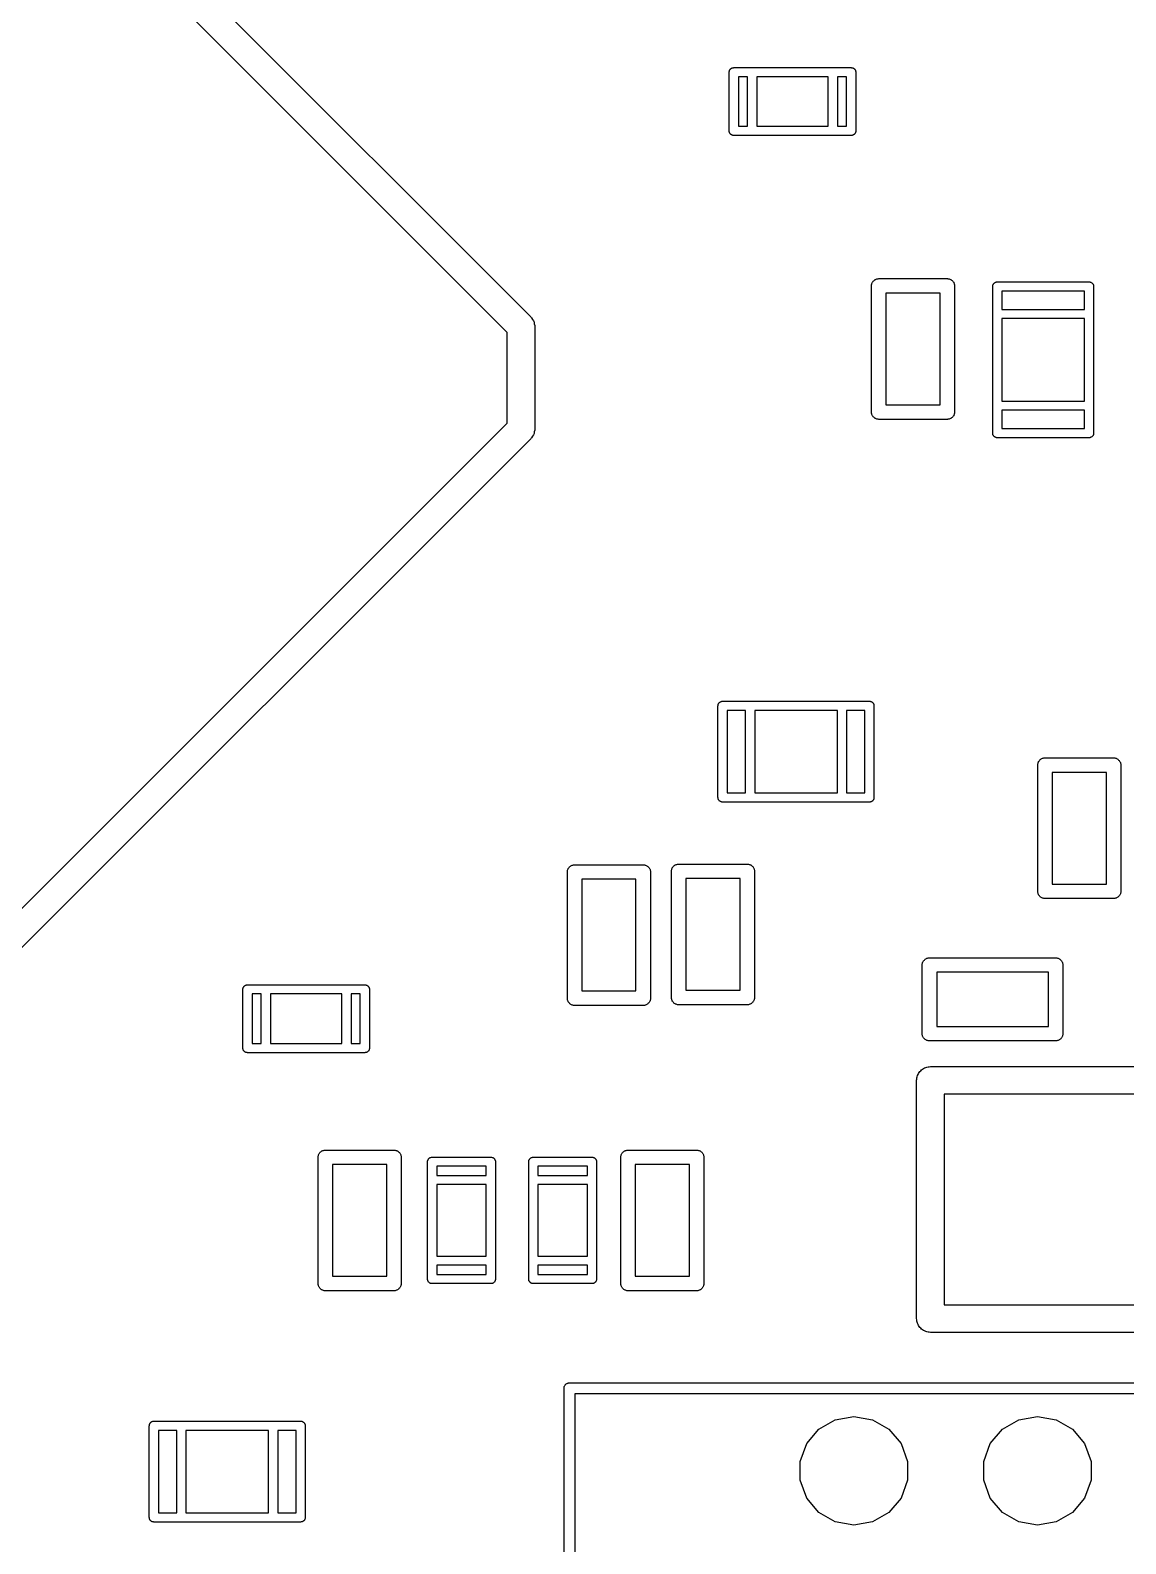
# Model space of a CAD drawing. Extents: x 10 to 287, y -200 to -10.
# Drawn here: x 149.85 to 165.01, y -133.51 to -112.55 of the extents above; entities that cross this region are included whole.
import ezdxf

# ---------------------------------------------------------------- set-up
doc = ezdxf.new("R2010")
doc.units = 0
doc.header["$MEASUREMENT"] = 0
doc.layers.add('BLACK', color=7, linetype='CONTINUOUS')

msp = doc.modelspace()

# ---------------------------------------------------------------- linework, layer by layer
at = {"layer": 'Black'}
for p, q in [((144.053, -103.794), (156.779, -116.521)), ((156.454, -116.735), (143.839, -104.119)), ((159.525, -113.132), (159.526, -113.126)), ((159.525, -113.944), (159.525, -113.132)), ((159.526, -113.121), (159.528, -113.115)), ((159.526, -113.126), (159.526, -113.121)), ((159.528, -113.115), (159.529, -113.11)), ((159.529, -113.11), (159.531, -113.105)), ((159.531, -113.105), (159.533, -113.1)), ((159.533, -113.1), (159.537, -113.096)), ((159.537, -113.096), (159.54, -113.091)), ((159.54, -113.091), (159.544, -113.087)), ((159.544, -113.087), (159.547, -113.083)), ((159.547, -113.083), (159.552, -113.08)), ((159.552, -113.08), (159.556, -113.077)), ((159.556, -113.077), (159.562, -113.075)), ((159.562, -113.075), (159.566, -113.072)), ((159.566, -113.072), (159.572, -113.071)), ((159.572, -113.071), (159.577, -113.069)), ((159.577, -113.069), (159.583, -113.069)), ((159.583, -113.069), (159.588, -113.068)), ((159.588, -113.068), (161.214, -113.068)), ((161.214, -113.068), (161.219, -113.069)), ((161.219, -113.069), (161.225, -113.069)), ((161.225, -113.069), (161.23, -113.071)), ((161.23, -113.071), (161.236, -113.072)), ((161.236, -113.072), (161.24, -113.075)), ((161.24, -113.075), (161.246, -113.077)), ((161.246, -113.077), (161.25, -113.08)), ((161.25, -113.08), (161.255, -113.083)), ((161.255, -113.083), (161.258, -113.087)), ((161.258, -113.087), (161.262, -113.091)), ((161.262, -113.091), (161.265, -113.096)), ((161.265, -113.096), (161.269, -113.1)), ((161.269, -113.1), (161.271, -113.105)), ((161.271, -113.105), (161.273, -113.11)), ((161.273, -113.11), (161.274, -113.115)), ((161.274, -113.115), (161.276, -113.121)), ((161.276, -113.121), (161.276, -113.126)), ((161.276, -113.126), (161.277, -113.132)), ((161.277, -113.132), (161.277, -113.944)), ((159.652, -113.195), (159.652, -113.881)), ((159.779, -113.195), (159.652, -113.195)), ((159.779, -113.881), (159.779, -113.195)), ((159.906, -113.195), (159.906, -113.881)), ((160.896, -113.195), (159.906, -113.195)), ((160.896, -113.881), (160.896, -113.195)), ((161.023, -113.195), (161.023, -113.881)), ((161.15, -113.195), (161.023, -113.195)), ((161.15, -113.881), (161.15, -113.195)), ((159.526, -113.95), (159.525, -113.944)), ((159.526, -113.955), (159.526, -113.95)), ((159.528, -113.961), (159.526, -113.955)), ((159.529, -113.966), (159.528, -113.961)), ((159.531, -113.971), (159.529, -113.966)), ((159.533, -113.976), (159.531, -113.971)), ((159.537, -113.98), (159.533, -113.976)), ((159.54, -113.985), (159.537, -113.98)), ((159.544, -113.989), (159.54, -113.985)), ((159.547, -113.993), (159.544, -113.989)), ((159.552, -113.996), (159.547, -113.993)), ((159.556, -113.999), (159.552, -113.996)), ((159.562, -114.001), (159.556, -113.999)), ((159.652, -113.881), (159.779, -113.881)), ((159.906, -113.881), (160.896, -113.881)), ((161.023, -113.881), (161.15, -113.881)), ((161.246, -113.999), (161.24, -114.001)), ((161.25, -113.996), (161.246, -113.999)), ((161.255, -113.993), (161.25, -113.996)), ((161.258, -113.989), (161.255, -113.993)), ((161.262, -113.985), (161.258, -113.989)), ((161.265, -113.98), (161.262, -113.985)), ((161.269, -113.976), (161.265, -113.98)), ((161.271, -113.971), (161.269, -113.976)), ((161.273, -113.966), (161.271, -113.971)), ((161.274, -113.961), (161.273, -113.966)), ((161.276, -113.955), (161.274, -113.961)), ((161.277, -113.944), (161.276, -113.95)), ((161.276, -113.95), (161.276, -113.955)), ((159.566, -114.004), (159.562, -114.001)), ((159.572, -114.005), (159.566, -114.004)), ((159.577, -114.007), (159.572, -114.005)), ((159.583, -114.007), (159.577, -114.007)), ((159.588, -114.008), (159.583, -114.007)), ((161.214, -114.008), (159.588, -114.008)), ((161.219, -114.007), (161.214, -114.008)), ((161.225, -114.007), (161.219, -114.007)), ((161.23, -114.005), (161.225, -114.007)), ((161.236, -114.004), (161.23, -114.005)), ((161.24, -114.001), (161.236, -114.004)), ((161.494, -116.091), (161.496, -116.082)), ((161.494, -117.838), (161.494, -116.091)), ((161.496, -116.073), (161.499, -116.065)), ((161.496, -116.082), (161.496, -116.073)), ((161.499, -116.065), (161.501, -116.056)), ((161.501, -116.056), (161.505, -116.049)), ((161.505, -116.049), (161.508, -116.041)), ((161.508, -116.041), (161.514, -116.034)), ((161.514, -116.034), (161.518, -116.026)), ((161.518, -116.026), (161.525, -116.021)), ((161.525, -116.021), (161.53, -116.014)), ((161.53, -116.014), (161.538, -116.009)), ((161.538, -116.009), (161.545, -116.004)), ((161.545, -116.004), (161.553, -116.001)), ((161.553, -116.001), (161.56, -115.996)), ((161.56, -115.996), (161.569, -115.995)), ((161.569, -115.995), (161.577, -115.992)), ((161.577, -115.992), (161.586, -115.992)), ((161.586, -115.992), (161.595, -115.99)), ((161.595, -115.99), (162.545, -115.99)), ((162.545, -115.99), (162.553, -115.992)), ((162.553, -115.992), (162.562, -115.992)), ((162.562, -115.992), (162.57, -115.995)), ((162.57, -115.995), (162.579, -115.996)), ((162.579, -115.996), (162.587, -116.001)), ((162.587, -116.001), (162.595, -116.004)), ((162.595, -116.004), (162.602, -116.009)), ((162.602, -116.009), (162.609, -116.014)), ((162.609, -116.014), (162.615, -116.021)), ((162.615, -116.021), (162.622, -116.026)), ((162.622, -116.026), (162.626, -116.034)), ((162.626, -116.034), (162.632, -116.041)), ((162.632, -116.041), (162.635, -116.049)), ((162.635, -116.049), (162.639, -116.056)), ((162.639, -116.056), (162.641, -116.065)), ((162.641, -116.065), (162.644, -116.073)), ((162.644, -116.073), (162.644, -116.082)), ((162.644, -116.082), (162.645, -116.091)), ((162.645, -116.091), (162.645, -117.838)), ((163.172, -116.098), (163.173, -116.093)), ((163.173, -116.087), (163.175, -116.082)), ((163.173, -116.093), (163.173, -116.087)), ((163.175, -116.082), (163.176, -116.077)), ((163.176, -116.077), (163.179, -116.072)), ((163.179, -116.072), (163.181, -116.067)), ((163.181, -116.067), (163.184, -116.062)), ((163.184, -116.062), (163.187, -116.058)), ((163.187, -116.058), (163.191, -116.054)), ((163.191, -116.054), (163.195, -116.05)), ((163.195, -116.05), (163.2, -116.047)), ((163.2, -116.047), (163.204, -116.043)), ((163.204, -116.043), (163.209, -116.041)), ((163.209, -116.041), (163.214, -116.039)), ((163.214, -116.039), (163.219, -116.038)), ((163.219, -116.038), (163.225, -116.036)), ((163.225, -116.036), (163.23, -116.036)), ((163.23, -116.036), (163.236, -116.035)), ((163.236, -116.035), (164.506, -116.035)), ((164.506, -116.035), (164.511, -116.036)), ((164.511, -116.036), (164.517, -116.036)), ((164.517, -116.036), (164.522, -116.038)), ((164.522, -116.038), (164.527, -116.039)), ((164.527, -116.039), (164.532, -116.041)), ((164.532, -116.041), (164.537, -116.043)), ((164.537, -116.043), (164.542, -116.047)), ((164.542, -116.047), (164.546, -116.05)), ((164.546, -116.05), (164.55, -116.054)), ((164.55, -116.054), (164.554, -116.058)), ((164.554, -116.058), (164.557, -116.062)), ((164.557, -116.062), (164.561, -116.067)), ((164.561, -116.067), (164.563, -116.072)), ((164.563, -116.072), (164.565, -116.077)), ((164.565, -116.077), (164.566, -116.082)), ((164.566, -116.082), (164.568, -116.087)), ((164.568, -116.087), (164.568, -116.093)), ((164.568, -116.093), (164.569, -116.098)), ((161.695, -116.191), (161.695, -117.738)), ((162.444, -116.191), (161.695, -116.191)), ((162.444, -117.738), (162.444, -116.191)), ((163.172, -118.13), (163.172, -116.098)), ((163.299, -116.162), (163.299, -116.416)), ((164.442, -116.162), (163.299, -116.162)), ((164.442, -116.416), (164.442, -116.162)), ((164.569, -116.098), (164.569, -118.13)), ((163.299, -116.416), (164.442, -116.416)), ((156.779, -116.521), (156.784, -116.528)), ((156.784, -116.528), (156.791, -116.533)), ((156.791, -116.533), (156.803, -116.555)), ((156.803, -116.555), (156.817, -116.575)), ((156.817, -116.575), (156.82, -116.583)), ((156.82, -116.583), (156.824, -116.59)), ((156.824, -116.59), (156.828, -116.615)), ((156.828, -116.615), (156.835, -116.639)), ((156.835, -116.639), (156.834, -116.647)), ((156.834, -116.647), (156.835, -116.656)), ((156.835, -116.656), (156.835, -118.071)), ((163.299, -116.543), (163.299, -117.686)), ((164.442, -116.543), (163.299, -116.543)), ((164.442, -117.686), (164.442, -116.543)), ((156.454, -117.992), (156.454, -116.735)), ((161.695, -117.738), (162.444, -117.738)), ((163.299, -117.686), (164.442, -117.686)), ((161.496, -117.847), (161.494, -117.838)), ((161.496, -117.856), (161.496, -117.847)), ((161.499, -117.864), (161.496, -117.856)), ((161.501, -117.873), (161.499, -117.864)), ((161.505, -117.88), (161.501, -117.873)), ((161.508, -117.888), (161.505, -117.88)), ((161.514, -117.895), (161.508, -117.888)), ((161.518, -117.903), (161.514, -117.895)), ((161.525, -117.908), (161.518, -117.903)), ((161.53, -117.915), (161.525, -117.908)), ((161.538, -117.919), (161.53, -117.915)), ((161.545, -117.925), (161.538, -117.919)), ((161.553, -117.928), (161.545, -117.925)), ((161.56, -117.932), (161.553, -117.928)), ((161.569, -117.934), (161.56, -117.932)), ((161.577, -117.937), (161.569, -117.934)), ((161.586, -117.937), (161.577, -117.937)), ((161.595, -117.939), (161.586, -117.937)), ((162.545, -117.939), (161.595, -117.939)), ((162.553, -117.937), (162.545, -117.939)), ((162.562, -117.937), (162.553, -117.937)), ((162.57, -117.934), (162.562, -117.937)), ((162.579, -117.932), (162.57, -117.934)), ((162.587, -117.928), (162.579, -117.932)), ((162.595, -117.925), (162.587, -117.928)), ((162.602, -117.919), (162.595, -117.925)), ((162.609, -117.915), (162.602, -117.919)), ((162.615, -117.908), (162.609, -117.915)), ((162.622, -117.903), (162.615, -117.908)), ((162.626, -117.895), (162.622, -117.903)), ((162.632, -117.888), (162.626, -117.895)), ((162.635, -117.88), (162.632, -117.888)), ((162.639, -117.873), (162.635, -117.88)), ((162.641, -117.864), (162.639, -117.873)), ((162.644, -117.856), (162.641, -117.864)), ((162.645, -117.838), (162.644, -117.847)), ((162.644, -117.847), (162.644, -117.856)), ((163.299, -117.813), (163.299, -118.067)), ((164.442, -117.813), (163.299, -117.813)), ((164.442, -118.067), (164.442, -117.813)), ((143.839, -130.607), (156.454, -117.992)), ((156.803, -118.172), (156.791, -118.193)), ((156.817, -118.151), (156.803, -118.172)), ((156.82, -118.143), (156.817, -118.151)), ((156.824, -118.136), (156.82, -118.143)), ((156.828, -118.112), (156.824, -118.136)), ((156.835, -118.087), (156.828, -118.112)), ((156.835, -118.071), (156.834, -118.079)), ((156.834, -118.079), (156.835, -118.087)), ((163.173, -118.136), (163.172, -118.13)), ((163.173, -118.141), (163.173, -118.136)), ((163.175, -118.147), (163.173, -118.141)), ((163.176, -118.152), (163.175, -118.147)), ((163.179, -118.157), (163.176, -118.152)), ((163.181, -118.162), (163.179, -118.157)), ((163.184, -118.166), (163.181, -118.162)), ((163.187, -118.171), (163.184, -118.166)), ((163.191, -118.175), (163.187, -118.171)), ((163.195, -118.179), (163.191, -118.175)), ((163.2, -118.182), (163.195, -118.179)), ((163.204, -118.185), (163.2, -118.182)), ((163.209, -118.187), (163.204, -118.185)), ((163.214, -118.19), (163.209, -118.187)), ((163.219, -118.191), (163.214, -118.19)), ((163.225, -118.193), (163.219, -118.191)), ((163.299, -118.067), (164.442, -118.067)), ((164.522, -118.191), (164.517, -118.193)), ((164.527, -118.19), (164.522, -118.191)), ((164.532, -118.187), (164.527, -118.19)), ((164.537, -118.185), (164.532, -118.187)), ((164.542, -118.182), (164.537, -118.185)), ((164.546, -118.179), (164.542, -118.182)), ((164.55, -118.175), (164.546, -118.179)), ((164.554, -118.171), (164.55, -118.175)), ((164.557, -118.166), (164.554, -118.171)), ((164.561, -118.162), (164.557, -118.166)), ((164.563, -118.157), (164.561, -118.162)), ((164.565, -118.152), (164.563, -118.157)), ((164.566, -118.147), (164.565, -118.152)), ((164.568, -118.141), (164.566, -118.147)), ((164.569, -118.13), (164.568, -118.136)), ((164.568, -118.136), (164.568, -118.141)), ((156.779, -118.206), (144.053, -130.932)), ((156.784, -118.199), (156.779, -118.206)), ((156.791, -118.193), (156.784, -118.199)), ((163.23, -118.193), (163.225, -118.193)), ((163.236, -118.194), (163.23, -118.193)), ((164.506, -118.194), (163.236, -118.194)), ((164.511, -118.193), (164.506, -118.194)), ((164.517, -118.193), (164.511, -118.193)), ((159.37, -121.905), (159.371, -121.9)), ((159.37, -123.175), (159.37, -121.905)), ((159.371, -121.894), (159.373, -121.889)), ((159.371, -121.9), (159.371, -121.894)), ((159.373, -121.889), (159.374, -121.883)), ((159.374, -121.883), (159.377, -121.878)), ((159.377, -121.878), (159.379, -121.873)), ((159.379, -121.873), (159.383, -121.869)), ((159.383, -121.869), (159.385, -121.864)), ((159.385, -121.864), (159.39, -121.861)), ((159.39, -121.861), (159.393, -121.856)), ((159.393, -121.856), (159.398, -121.854)), ((159.398, -121.854), (159.402, -121.85)), ((159.402, -121.85), (159.407, -121.848)), ((159.407, -121.848), (159.412, -121.845)), ((159.412, -121.845), (159.418, -121.844)), ((159.418, -121.844), (159.423, -121.842)), ((159.423, -121.842), (159.429, -121.842)), ((159.429, -121.842), (159.434, -121.841)), ((159.434, -121.841), (161.466, -121.841)), ((161.466, -121.841), (161.471, -121.842)), ((161.471, -121.842), (161.477, -121.842)), ((161.477, -121.842), (161.482, -121.844)), ((161.482, -121.844), (161.488, -121.845)), ((161.488, -121.845), (161.493, -121.848)), ((161.493, -121.848), (161.498, -121.85)), ((161.498, -121.85), (161.502, -121.854)), ((161.502, -121.854), (161.507, -121.856)), ((161.507, -121.856), (161.51, -121.861)), ((161.51, -121.861), (161.515, -121.864)), ((161.515, -121.864), (161.517, -121.869)), ((161.517, -121.869), (161.521, -121.873)), ((161.521, -121.873), (161.523, -121.878)), ((161.523, -121.878), (161.526, -121.883)), ((161.526, -121.883), (161.527, -121.889)), ((161.527, -121.889), (161.529, -121.894)), ((161.529, -121.894), (161.529, -121.9)), ((161.529, -121.9), (161.529, -121.905)), ((161.529, -121.905), (161.529, -123.175)), ((159.498, -121.968), (159.498, -123.111)), ((159.751, -121.968), (159.498, -121.968)), ((159.751, -123.111), (159.751, -121.968)), ((159.879, -121.968), (159.879, -123.111)), ((161.022, -121.968), (159.879, -121.968)), ((161.022, -123.111), (161.022, -121.968)), ((161.148, -121.968), (161.148, -123.111)), ((161.403, -121.968), (161.148, -121.968)), ((161.403, -123.111), (161.403, -121.968)), ((163.795, -122.726), (163.796, -122.718)), ((163.795, -124.474), (163.795, -122.726)), ((163.796, -122.709), (163.799, -122.701)), ((163.796, -122.718), (163.796, -122.709)), ((163.799, -122.701), (163.801, -122.692)), ((163.801, -122.692), (163.805, -122.684)), ((163.805, -122.684), (163.808, -122.676)), ((163.808, -122.676), (163.814, -122.669)), ((163.814, -122.669), (163.818, -122.662)), ((163.818, -122.662), (163.825, -122.656)), ((163.825, -122.656), (163.831, -122.649)), ((163.831, -122.649), (163.838, -122.645)), ((163.838, -122.645), (163.845, -122.639)), ((163.845, -122.639), (163.853, -122.636)), ((163.853, -122.636), (163.861, -122.632)), ((163.861, -122.632), (163.869, -122.63)), ((163.869, -122.63), (163.878, -122.627)), ((163.878, -122.627), (163.886, -122.627)), ((163.886, -122.627), (163.895, -122.626)), ((163.895, -122.626), (164.845, -122.626)), ((164.845, -122.626), (164.854, -122.627)), ((164.854, -122.627), (164.862, -122.627)), ((164.862, -122.627), (164.871, -122.63)), ((164.871, -122.63), (164.879, -122.632)), ((164.879, -122.632), (164.887, -122.636)), ((164.887, -122.636), (164.895, -122.639)), ((164.895, -122.639), (164.902, -122.645)), ((164.902, -122.645), (164.909, -122.649)), ((164.909, -122.649), (164.915, -122.656)), ((164.915, -122.656), (164.922, -122.662)), ((164.922, -122.662), (164.926, -122.669)), ((164.926, -122.669), (164.932, -122.676)), ((164.932, -122.676), (164.935, -122.684)), ((164.935, -122.684), (164.939, -122.692)), ((164.939, -122.692), (164.941, -122.701)), ((164.941, -122.701), (164.944, -122.709)), ((164.944, -122.709), (164.944, -122.718)), ((164.944, -122.718), (164.945, -122.726)), ((164.945, -122.726), (164.945, -124.474)), ((163.995, -122.827), (163.995, -124.373)), ((164.745, -122.827), (163.995, -122.827)), ((164.745, -124.373), (164.745, -122.827)), ((159.371, -123.18), (159.37, -123.175)), ((159.371, -123.186), (159.371, -123.18)), ((159.373, -123.191), (159.371, -123.186)), ((159.374, -123.197), (159.373, -123.191)), ((159.377, -123.202), (159.374, -123.197)), ((159.379, -123.207), (159.377, -123.202)), ((159.383, -123.211), (159.379, -123.207)), ((159.385, -123.216), (159.383, -123.211)), ((159.39, -123.219), (159.385, -123.216)), ((159.393, -123.224), (159.39, -123.219)), ((159.498, -123.111), (159.751, -123.111)), ((159.879, -123.111), (161.022, -123.111)), ((161.148, -123.111), (161.403, -123.111)), ((161.51, -123.219), (161.507, -123.224)), ((161.515, -123.216), (161.51, -123.219)), ((161.517, -123.211), (161.515, -123.216)), ((161.521, -123.207), (161.517, -123.211)), ((161.523, -123.202), (161.521, -123.207)), ((161.526, -123.197), (161.523, -123.202)), ((161.527, -123.191), (161.526, -123.197)), ((161.529, -123.186), (161.527, -123.191)), ((161.529, -123.175), (161.529, -123.18)), ((161.529, -123.18), (161.529, -123.186)), ((159.398, -123.226), (159.393, -123.224)), ((159.402, -123.23), (159.398, -123.226)), ((159.407, -123.232), (159.402, -123.23)), ((159.412, -123.235), (159.407, -123.232)), ((159.418, -123.236), (159.412, -123.235)), ((159.423, -123.238), (159.418, -123.236)), ((159.429, -123.238), (159.423, -123.238)), ((159.434, -123.238), (159.429, -123.238)), ((161.466, -123.238), (159.434, -123.238)), ((161.471, -123.238), (161.466, -123.238)), ((161.477, -123.238), (161.471, -123.238)), ((161.482, -123.236), (161.477, -123.238)), ((161.488, -123.235), (161.482, -123.236)), ((161.493, -123.232), (161.488, -123.235)), ((161.498, -123.23), (161.493, -123.232)), ((161.502, -123.226), (161.498, -123.23)), ((161.507, -123.224), (161.502, -123.226)), ((157.285, -124.206), (157.286, -124.198)), ((157.285, -125.954), (157.285, -124.206)), ((157.286, -124.189), (157.289, -124.181)), ((157.286, -124.198), (157.286, -124.189)), ((157.289, -124.181), (157.291, -124.172)), ((157.291, -124.172), (157.295, -124.164)), ((157.295, -124.164), (157.298, -124.156)), ((157.298, -124.156), (157.304, -124.149)), ((157.304, -124.149), (157.308, -124.142)), ((157.308, -124.142), (157.315, -124.136)), ((157.315, -124.136), (157.321, -124.129)), ((157.321, -124.129), (157.328, -124.125)), ((157.328, -124.125), (157.335, -124.119)), ((157.335, -124.119), (157.343, -124.116)), ((157.343, -124.116), (157.351, -124.112)), ((157.351, -124.112), (157.359, -124.11)), ((157.359, -124.11), (157.368, -124.107)), ((157.368, -124.107), (157.376, -124.107)), ((157.376, -124.107), (157.385, -124.106)), ((157.385, -124.106), (158.335, -124.106)), ((158.335, -124.106), (158.344, -124.107)), ((158.344, -124.107), (158.352, -124.107)), ((158.352, -124.107), (158.361, -124.11)), ((158.361, -124.11), (158.369, -124.112)), ((158.369, -124.112), (158.377, -124.116)), ((158.377, -124.116), (158.385, -124.119)), ((158.385, -124.119), (158.392, -124.125)), ((158.392, -124.125), (158.399, -124.129)), ((158.399, -124.129), (158.405, -124.136)), ((158.405, -124.136), (158.412, -124.142)), ((158.412, -124.142), (158.416, -124.149)), ((158.416, -124.149), (158.422, -124.156)), ((158.422, -124.156), (158.425, -124.164)), ((158.425, -124.164), (158.429, -124.172)), ((158.429, -124.172), (158.431, -124.181)), ((158.431, -124.181), (158.434, -124.189)), ((158.434, -124.189), (158.434, -124.198)), ((158.434, -124.198), (158.435, -124.206)), ((158.435, -124.206), (158.435, -125.954)), ((158.725, -124.196), (158.726, -124.188)), ((158.725, -125.944), (158.725, -124.196)), ((158.726, -124.179), (158.729, -124.171)), ((158.726, -124.188), (158.726, -124.179)), ((158.729, -124.171), (158.731, -124.162)), ((158.731, -124.162), (158.735, -124.154)), ((158.735, -124.154), (158.738, -124.146)), ((158.738, -124.146), (158.744, -124.139)), ((158.744, -124.139), (158.748, -124.132)), ((158.748, -124.132), (158.755, -124.126)), ((158.755, -124.126), (158.761, -124.119)), ((158.761, -124.119), (158.768, -124.115)), ((158.768, -124.115), (158.775, -124.109)), ((158.775, -124.109), (158.783, -124.106)), ((158.783, -124.106), (158.791, -124.102)), ((158.791, -124.102), (158.799, -124.1)), ((158.799, -124.1), (158.808, -124.097)), ((158.808, -124.097), (158.816, -124.097)), ((158.816, -124.097), (158.825, -124.096)), ((158.825, -124.096), (159.775, -124.096)), ((159.775, -124.096), (159.784, -124.097)), ((159.784, -124.097), (159.792, -124.097)), ((159.792, -124.097), (159.801, -124.1)), ((159.801, -124.1), (159.809, -124.102)), ((159.809, -124.102), (159.817, -124.106)), ((159.817, -124.106), (159.825, -124.109)), ((159.825, -124.109), (159.832, -124.115)), ((159.832, -124.115), (159.839, -124.119)), ((159.839, -124.119), (159.845, -124.126)), ((159.845, -124.126), (159.852, -124.132)), ((159.852, -124.132), (159.856, -124.139)), ((159.856, -124.139), (159.862, -124.146)), ((159.862, -124.146), (159.865, -124.154)), ((159.865, -124.154), (159.869, -124.162)), ((159.869, -124.162), (159.871, -124.171)), ((159.871, -124.171), (159.874, -124.179)), ((159.874, -124.179), (159.874, -124.188)), ((159.874, -124.188), (159.875, -124.196)), ((159.875, -124.196), (159.875, -125.944)), ((157.485, -124.307), (157.485, -125.853)), ((158.235, -124.307), (157.485, -124.307)), ((158.235, -125.853), (158.235, -124.307)), ((158.925, -124.297), (158.925, -125.843)), ((159.675, -124.297), (158.925, -124.297)), ((159.675, -125.843), (159.675, -124.297)), ((163.796, -124.482), (163.795, -124.474)), ((163.995, -124.373), (164.745, -124.373)), ((164.945, -124.474), (164.944, -124.482)), ((163.796, -124.491), (163.796, -124.482)), ((163.799, -124.499), (163.796, -124.491)), ((163.801, -124.508), (163.799, -124.499)), ((163.805, -124.516), (163.801, -124.508)), ((163.808, -124.524), (163.805, -124.516)), ((163.814, -124.531), (163.808, -124.524)), ((163.818, -124.538), (163.814, -124.531)), ((163.825, -124.544), (163.818, -124.538)), ((163.831, -124.551), (163.825, -124.544)), ((163.838, -124.555), (163.831, -124.551)), ((163.845, -124.561), (163.838, -124.555)), ((163.853, -124.564), (163.845, -124.561)), ((163.861, -124.568), (163.853, -124.564)), ((163.869, -124.57), (163.861, -124.568)), ((163.878, -124.573), (163.869, -124.57)), ((163.886, -124.573), (163.878, -124.573)), ((163.895, -124.574), (163.886, -124.573)), ((164.845, -124.574), (163.895, -124.574)), ((164.854, -124.573), (164.845, -124.574)), ((164.862, -124.573), (164.854, -124.573)), ((164.871, -124.57), (164.862, -124.573)), ((164.879, -124.568), (164.871, -124.57)), ((164.887, -124.564), (164.879, -124.568)), ((164.895, -124.561), (164.887, -124.564)), ((164.902, -124.555), (164.895, -124.561)), ((164.909, -124.551), (164.902, -124.555)), ((164.915, -124.544), (164.909, -124.551)), ((164.922, -124.538), (164.915, -124.544)), ((164.926, -124.531), (164.922, -124.538)), ((164.932, -124.524), (164.926, -124.531)), ((164.935, -124.516), (164.932, -124.524)), ((164.939, -124.508), (164.935, -124.516)), ((164.941, -124.499), (164.939, -124.508)), ((164.944, -124.491), (164.941, -124.499)), ((164.944, -124.482), (164.944, -124.491)), ((162.196, -125.495), (162.197, -125.486)), ((162.196, -126.445), (162.196, -125.495)), ((162.197, -125.478), (162.2, -125.469)), ((162.197, -125.486), (162.197, -125.478)), ((162.2, -125.469), (162.202, -125.461)), ((162.202, -125.461), (162.206, -125.453)), ((162.206, -125.453), (162.209, -125.445)), ((162.209, -125.445), (162.215, -125.438)), ((162.215, -125.438), (162.219, -125.431)), ((162.219, -125.431), (162.226, -125.425)), ((162.226, -125.425), (162.232, -125.418)), ((162.232, -125.418), (162.239, -125.414)), ((162.239, -125.414), (162.246, -125.408)), ((162.246, -125.408), (162.254, -125.405)), ((162.254, -125.405), (162.262, -125.401)), ((162.262, -125.401), (162.271, -125.399)), ((162.271, -125.399), (162.279, -125.396)), ((162.279, -125.396), (162.288, -125.396)), ((162.288, -125.396), (162.296, -125.395)), ((162.296, -125.395), (164.044, -125.395)), ((164.044, -125.395), (164.052, -125.396)), ((164.052, -125.396), (164.061, -125.396)), ((164.061, -125.396), (164.069, -125.399)), ((164.069, -125.399), (164.078, -125.401)), ((164.078, -125.401), (164.086, -125.405)), ((164.086, -125.405), (164.094, -125.408)), ((164.094, -125.408), (164.101, -125.414)), ((164.101, -125.414), (164.108, -125.418)), ((164.108, -125.418), (164.114, -125.425)), ((164.114, -125.425), (164.121, -125.431)), ((164.121, -125.431), (164.125, -125.438)), ((164.125, -125.438), (164.131, -125.445)), ((164.131, -125.445), (164.134, -125.453)), ((164.134, -125.453), (164.138, -125.461)), ((164.138, -125.461), (164.14, -125.469)), ((164.14, -125.469), (164.143, -125.478)), ((164.143, -125.478), (164.143, -125.486)), ((164.143, -125.486), (164.144, -125.495)), ((164.144, -125.495), (164.144, -126.445)), ((162.397, -125.595), (162.397, -126.345)), ((163.943, -125.595), (162.397, -125.595)), ((163.943, -126.345), (163.943, -125.595)), ((152.794, -125.832), (152.795, -125.826)), ((152.794, -126.644), (152.794, -125.832)), ((152.795, -125.821), (152.797, -125.815)), ((152.795, -125.826), (152.795, -125.821)), ((152.797, -125.815), (152.798, -125.81)), ((152.798, -125.81), (152.8, -125.805)), ((152.8, -125.805), (152.802, -125.8)), ((152.802, -125.8), (152.806, -125.796)), ((152.806, -125.796), (152.809, -125.791)), ((152.809, -125.791), (152.813, -125.787)), ((152.813, -125.787), (152.816, -125.783)), ((152.816, -125.783), (152.821, -125.78)), ((152.821, -125.78), (152.825, -125.777)), ((152.825, -125.777), (152.831, -125.775)), ((152.831, -125.775), (152.835, -125.772)), ((152.835, -125.772), (152.841, -125.771)), ((152.841, -125.771), (152.846, -125.769)), ((152.846, -125.769), (152.852, -125.769)), ((152.852, -125.769), (152.857, -125.768)), ((152.857, -125.768), (154.483, -125.768)), ((152.921, -125.895), (152.921, -126.581)), ((153.048, -125.895), (152.921, -125.895)), ((153.048, -126.581), (153.048, -125.895)), ((153.175, -125.895), (153.175, -126.581)), ((154.165, -125.895), (153.175, -125.895)), ((154.165, -126.581), (154.165, -125.895)), ((154.292, -125.895), (154.292, -126.581)), ((154.419, -125.895), (154.292, -125.895)), ((154.419, -126.581), (154.419, -125.895)), ((154.483, -125.768), (154.488, -125.769)), ((154.488, -125.769), (154.494, -125.769)), ((154.494, -125.769), (154.499, -125.771)), ((154.499, -125.771), (154.505, -125.772)), ((154.505, -125.772), (154.509, -125.775)), ((154.509, -125.775), (154.515, -125.777)), ((154.515, -125.777), (154.519, -125.78)), ((154.519, -125.78), (154.524, -125.783)), ((154.524, -125.783), (154.527, -125.787)), ((154.527, -125.787), (154.531, -125.791)), ((154.531, -125.791), (154.534, -125.796)), ((154.534, -125.796), (154.538, -125.8)), ((154.538, -125.8), (154.54, -125.805)), ((154.54, -125.805), (154.542, -125.81)), ((154.542, -125.81), (154.543, -125.815)), ((154.543, -125.815), (154.545, -125.821)), ((154.545, -125.821), (154.545, -125.826)), ((154.545, -125.826), (154.546, -125.832)), ((154.546, -125.832), (154.546, -126.644)), ((157.485, -125.853), (158.235, -125.853)), ((158.726, -125.952), (158.725, -125.944)), ((158.925, -125.843), (159.675, -125.843)), ((159.875, -125.944), (159.874, -125.952)), ((157.286, -125.962), (157.285, -125.954)), ((157.286, -125.971), (157.286, -125.962)), ((157.289, -125.979), (157.286, -125.971)), ((157.291, -125.988), (157.289, -125.979)), ((157.295, -125.996), (157.291, -125.988)), ((157.298, -126.004), (157.295, -125.996)), ((157.304, -126.011), (157.298, -126.004)), ((157.308, -126.018), (157.304, -126.011)), ((157.315, -126.024), (157.308, -126.018)), ((157.321, -126.031), (157.315, -126.024)), ((157.328, -126.035), (157.321, -126.031)), ((157.335, -126.041), (157.328, -126.035)), ((157.343, -126.044), (157.335, -126.041)), ((157.351, -126.048), (157.343, -126.044)), ((157.359, -126.05), (157.351, -126.048)), ((157.368, -126.053), (157.359, -126.05)), ((157.376, -126.053), (157.368, -126.053)), ((157.385, -126.054), (157.376, -126.053)), ((158.335, -126.054), (157.385, -126.054)), ((158.344, -126.053), (158.335, -126.054)), ((158.352, -126.053), (158.344, -126.053)), ((158.361, -126.05), (158.352, -126.053)), ((158.369, -126.048), (158.361, -126.05)), ((158.377, -126.044), (158.369, -126.048)), ((158.385, -126.041), (158.377, -126.044)), ((158.392, -126.035), (158.385, -126.041)), ((158.399, -126.031), (158.392, -126.035)), ((158.405, -126.024), (158.399, -126.031)), ((158.412, -126.018), (158.405, -126.024)), ((158.416, -126.011), (158.412, -126.018)), ((158.422, -126.004), (158.416, -126.011)), ((158.425, -125.996), (158.422, -126.004)), ((158.429, -125.988), (158.425, -125.996)), ((158.431, -125.979), (158.429, -125.988)), ((158.434, -125.971), (158.431, -125.979)), ((158.435, -125.954), (158.434, -125.962)), ((158.434, -125.962), (158.434, -125.971)), ((158.726, -125.961), (158.726, -125.952)), ((158.729, -125.969), (158.726, -125.961)), ((158.731, -125.978), (158.729, -125.969)), ((158.735, -125.986), (158.731, -125.978)), ((158.738, -125.994), (158.735, -125.986)), ((158.744, -126.001), (158.738, -125.994)), ((158.748, -126.008), (158.744, -126.001)), ((158.755, -126.014), (158.748, -126.008)), ((158.761, -126.021), (158.755, -126.014)), ((158.768, -126.025), (158.761, -126.021)), ((158.775, -126.031), (158.768, -126.025)), ((158.783, -126.034), (158.775, -126.031)), ((158.791, -126.038), (158.783, -126.034)), ((158.799, -126.04), (158.791, -126.038)), ((158.808, -126.043), (158.799, -126.04)), ((158.816, -126.043), (158.808, -126.043)), ((158.825, -126.044), (158.816, -126.043)), ((159.775, -126.044), (158.825, -126.044)), ((159.784, -126.043), (159.775, -126.044)), ((159.792, -126.043), (159.784, -126.043)), ((159.801, -126.04), (159.792, -126.043)), ((159.809, -126.038), (159.801, -126.04)), ((159.817, -126.034), (159.809, -126.038)), ((159.825, -126.031), (159.817, -126.034)), ((159.832, -126.025), (159.825, -126.031)), ((159.839, -126.021), (159.832, -126.025)), ((159.845, -126.014), (159.839, -126.021)), ((159.852, -126.008), (159.845, -126.014)), ((159.856, -126.001), (159.852, -126.008)), ((159.862, -125.994), (159.856, -126.001)), ((159.865, -125.986), (159.862, -125.994)), ((159.869, -125.978), (159.865, -125.986)), ((159.871, -125.969), (159.869, -125.978)), ((159.874, -125.961), (159.871, -125.969)), ((159.874, -125.952), (159.874, -125.961)), ((162.397, -126.345), (163.943, -126.345)), ((162.197, -126.454), (162.196, -126.445)), ((162.197, -126.462), (162.197, -126.454)), ((162.2, -126.471), (162.197, -126.462)), ((162.202, -126.479), (162.2, -126.471)), ((162.206, -126.487), (162.202, -126.479)), ((162.209, -126.495), (162.206, -126.487)), ((162.215, -126.502), (162.209, -126.495)), ((162.219, -126.509), (162.215, -126.502)), ((162.226, -126.515), (162.219, -126.509)), ((162.232, -126.522), (162.226, -126.515)), ((162.239, -126.526), (162.232, -126.522)), ((162.246, -126.532), (162.239, -126.526)), ((162.254, -126.535), (162.246, -126.532)), ((162.262, -126.539), (162.254, -126.535)), ((162.271, -126.541), (162.262, -126.539)), ((162.279, -126.544), (162.271, -126.541)), ((162.288, -126.544), (162.279, -126.544)), ((162.296, -126.545), (162.288, -126.544)), ((164.044, -126.545), (162.296, -126.545)), ((164.052, -126.544), (164.044, -126.545)), ((164.061, -126.544), (164.052, -126.544)), ((164.069, -126.541), (164.061, -126.544)), ((164.078, -126.539), (164.069, -126.541)), ((164.086, -126.535), (164.078, -126.539)), ((164.094, -126.532), (164.086, -126.535)), ((164.101, -126.526), (164.094, -126.532)), ((164.108, -126.522), (164.101, -126.526)), ((164.114, -126.515), (164.108, -126.522)), ((164.121, -126.509), (164.114, -126.515)), ((164.125, -126.502), (164.121, -126.509)), ((164.131, -126.495), (164.125, -126.502)), ((164.134, -126.487), (164.131, -126.495)), ((164.138, -126.479), (164.134, -126.487)), ((164.14, -126.471), (164.138, -126.479)), ((164.143, -126.462), (164.14, -126.471)), ((164.144, -126.445), (164.143, -126.454)), ((164.143, -126.454), (164.143, -126.462)), ((152.795, -126.65), (152.794, -126.644)), ((152.795, -126.655), (152.795, -126.65)), ((152.797, -126.661), (152.795, -126.655)), ((152.798, -126.666), (152.797, -126.661)), ((152.8, -126.671), (152.798, -126.666)), ((152.802, -126.676), (152.8, -126.671)), ((152.806, -126.68), (152.802, -126.676)), ((152.809, -126.685), (152.806, -126.68)), ((152.813, -126.689), (152.809, -126.685)), ((152.816, -126.693), (152.813, -126.689)), ((152.821, -126.696), (152.816, -126.693)), ((152.825, -126.699), (152.821, -126.696)), ((152.831, -126.701), (152.825, -126.699)), ((152.835, -126.704), (152.831, -126.701)), ((152.841, -126.705), (152.835, -126.704)), ((152.846, -126.707), (152.841, -126.705)), ((152.852, -126.707), (152.846, -126.707)), ((152.857, -126.708), (152.852, -126.707)), ((154.483, -126.708), (152.857, -126.708)), ((152.921, -126.581), (153.048, -126.581)), ((153.175, -126.581), (154.165, -126.581)), ((154.292, -126.581), (154.419, -126.581)), ((154.488, -126.707), (154.483, -126.708)), ((154.494, -126.707), (154.488, -126.707)), ((154.499, -126.705), (154.494, -126.707)), ((154.505, -126.704), (154.499, -126.705)), ((154.509, -126.701), (154.505, -126.704)), ((154.515, -126.699), (154.509, -126.701)), ((154.519, -126.696), (154.515, -126.699)), ((154.524, -126.693), (154.519, -126.696)), ((154.527, -126.689), (154.524, -126.693)), ((154.531, -126.685), (154.527, -126.689)), ((154.534, -126.68), (154.531, -126.685)), ((154.538, -126.676), (154.534, -126.68)), ((154.54, -126.671), (154.538, -126.676)), ((154.542, -126.666), (154.54, -126.671)), ((154.543, -126.661), (154.542, -126.666)), ((154.545, -126.655), (154.543, -126.661)), ((154.546, -126.644), (154.545, -126.65)), ((154.545, -126.65), (154.545, -126.655)), ((162.145, -126.995), (162.156, -126.982)), ((162.156, -126.982), (162.164, -126.968)), ((162.164, -126.968), (162.177, -126.957)), ((162.177, -126.957), (162.188, -126.944)), ((162.188, -126.944), (162.202, -126.936)), ((162.202, -126.936), (162.215, -126.925)), ((162.215, -126.925), (162.23, -126.919)), ((162.23, -126.919), (162.245, -126.911)), ((162.245, -126.911), (162.261, -126.908)), ((162.261, -126.908), (162.277, -126.902)), ((162.277, -126.902), (162.294, -126.902)), ((162.294, -126.902), (162.31, -126.899)), ((162.31, -126.899), (167.11, -126.899)), ((162.119, -127.09), (162.122, -127.074)), ((162.119, -130.39), (162.119, -127.09)), ((162.122, -127.057), (162.128, -127.041)), ((162.122, -127.074), (162.122, -127.057)), ((162.128, -127.041), (162.131, -127.025)), ((162.131, -127.025), (162.139, -127.01)), ((162.139, -127.01), (162.145, -126.995)), ((162.5, -127.28), (162.5, -130.2)), ((166.919, -127.28), (162.5, -127.28)), ((153.835, -128.156), (153.836, -128.148)), ((153.835, -129.904), (153.835, -128.156)), ((153.836, -128.139), (153.839, -128.131)), ((153.836, -128.148), (153.836, -128.139)), ((153.839, -128.131), (153.841, -128.122)), ((153.841, -128.122), (153.845, -128.114)), ((153.845, -128.114), (153.848, -128.106)), ((153.848, -128.106), (153.854, -128.099)), ((153.854, -128.099), (153.858, -128.092)), ((153.858, -128.092), (153.865, -128.086)), ((153.865, -128.086), (153.871, -128.079)), ((153.871, -128.079), (153.878, -128.075)), ((153.878, -128.075), (153.885, -128.069)), ((153.885, -128.069), (153.893, -128.066)), ((153.893, -128.066), (153.901, -128.062)), ((153.901, -128.062), (153.909, -128.06)), ((153.909, -128.06), (153.918, -128.057)), ((153.918, -128.057), (153.926, -128.057)), ((153.926, -128.057), (153.935, -128.056)), ((153.935, -128.056), (154.885, -128.056)), ((154.885, -128.056), (154.894, -128.057)), ((154.894, -128.057), (154.902, -128.057)), ((154.902, -128.057), (154.911, -128.06)), ((154.911, -128.06), (154.919, -128.062)), ((154.919, -128.062), (154.927, -128.066)), ((154.927, -128.066), (154.935, -128.069)), ((154.935, -128.069), (154.942, -128.075)), ((154.942, -128.075), (154.949, -128.079)), ((154.949, -128.079), (154.955, -128.086)), ((154.955, -128.086), (154.962, -128.092)), ((154.962, -128.092), (154.966, -128.099)), ((154.966, -128.099), (154.972, -128.106)), ((154.972, -128.106), (154.975, -128.114)), ((154.975, -128.114), (154.979, -128.122)), ((154.979, -128.122), (154.981, -128.131)), ((154.981, -128.131), (154.984, -128.139)), ((154.984, -128.139), (154.984, -128.148)), ((154.984, -128.148), (154.985, -128.156)), ((154.985, -128.156), (154.985, -129.904)), ((155.35, -128.217), (155.351, -128.212)), ((155.35, -129.843), (155.35, -128.217)), ((155.351, -128.206), (155.353, -128.201)), ((155.351, -128.212), (155.351, -128.206)), ((155.353, -128.201), (155.354, -128.195)), ((155.354, -128.195), (155.357, -128.191)), ((155.357, -128.191), (155.359, -128.185)), ((155.359, -128.185), (155.362, -128.181)), ((155.362, -128.181), (155.365, -128.176)), ((155.365, -128.176), (155.369, -128.173)), ((155.369, -128.173), (155.373, -128.169)), ((155.373, -128.169), (155.378, -128.166)), ((155.378, -128.166), (155.382, -128.162)), ((155.382, -128.162), (155.387, -128.16)), ((155.387, -128.16), (155.392, -128.158)), ((155.392, -128.158), (155.397, -128.157)), ((155.397, -128.157), (155.403, -128.155)), ((155.403, -128.155), (155.408, -128.155)), ((155.408, -128.155), (155.414, -128.154)), ((155.414, -128.154), (156.226, -128.154)), ((156.226, -128.154), (156.232, -128.155)), ((156.232, -128.155), (156.237, -128.155)), ((156.237, -128.155), (156.243, -128.157)), ((156.243, -128.157), (156.248, -128.158)), ((156.248, -128.158), (156.253, -128.16)), ((156.253, -128.16), (156.258, -128.162)), ((156.258, -128.162), (156.262, -128.166)), ((156.262, -128.166), (156.267, -128.169)), ((156.267, -128.169), (156.271, -128.173)), ((156.271, -128.173), (156.275, -128.176)), ((156.275, -128.176), (156.278, -128.181)), ((156.278, -128.181), (156.281, -128.185)), ((156.281, -128.185), (156.283, -128.191)), ((156.283, -128.191), (156.286, -128.195)), ((156.286, -128.195), (156.287, -128.201)), ((156.287, -128.201), (156.289, -128.206)), ((156.289, -128.206), (156.289, -128.212)), ((156.289, -128.212), (156.29, -128.217)), ((156.29, -128.217), (156.29, -129.843)), ((156.75, -128.217), (156.751, -128.212)), ((156.75, -129.843), (156.75, -128.217)), ((156.751, -128.206), (156.753, -128.201)), ((156.751, -128.212), (156.751, -128.206)), ((156.753, -128.201), (156.754, -128.195)), ((156.754, -128.195), (156.757, -128.191)), ((156.757, -128.191), (156.759, -128.185)), ((156.759, -128.185), (156.762, -128.181)), ((156.762, -128.181), (156.765, -128.176)), ((156.765, -128.176), (156.769, -128.173)), ((156.769, -128.173), (156.773, -128.169)), ((156.773, -128.169), (156.778, -128.166)), ((156.778, -128.166), (156.782, -128.162)), ((156.782, -128.162), (156.787, -128.16)), ((156.787, -128.16), (156.792, -128.158)), ((156.792, -128.158), (156.797, -128.157)), ((156.797, -128.157), (156.803, -128.155)), ((156.803, -128.155), (156.808, -128.155)), ((156.808, -128.155), (156.814, -128.154)), ((156.814, -128.154), (157.626, -128.154)), ((157.626, -128.154), (157.632, -128.155)), ((157.632, -128.155), (157.637, -128.155)), ((157.637, -128.155), (157.643, -128.157)), ((157.643, -128.157), (157.648, -128.158)), ((157.648, -128.158), (157.653, -128.16)), ((157.653, -128.16), (157.658, -128.162)), ((157.658, -128.162), (157.662, -128.166)), ((157.662, -128.166), (157.667, -128.169)), ((157.667, -128.169), (157.671, -128.173)), ((157.671, -128.173), (157.675, -128.176)), ((157.675, -128.176), (157.678, -128.181)), ((157.678, -128.181), (157.681, -128.185)), ((157.681, -128.185), (157.683, -128.191)), ((157.683, -128.191), (157.686, -128.195)), ((157.686, -128.195), (157.687, -128.201)), ((157.687, -128.201), (157.689, -128.206)), ((157.689, -128.206), (157.689, -128.212)), ((157.689, -128.212), (157.69, -128.217)), ((157.69, -128.217), (157.69, -129.843)), ((158.025, -128.156), (158.026, -128.148)), ((158.025, -129.904), (158.025, -128.156)), ((158.026, -128.139), (158.029, -128.131)), ((158.026, -128.148), (158.026, -128.139)), ((158.029, -128.131), (158.031, -128.122)), ((158.031, -128.122), (158.035, -128.114)), ((158.035, -128.114), (158.038, -128.106)), ((158.038, -128.106), (158.044, -128.099)), ((158.044, -128.099), (158.048, -128.092)), ((158.048, -128.092), (158.055, -128.086)), ((158.055, -128.086), (158.061, -128.079)), ((158.061, -128.079), (158.068, -128.075)), ((158.068, -128.075), (158.075, -128.069)), ((158.075, -128.069), (158.083, -128.066)), ((158.083, -128.066), (158.091, -128.062)), ((158.091, -128.062), (158.099, -128.06)), ((158.099, -128.06), (158.108, -128.057)), ((158.108, -128.057), (158.116, -128.057)), ((158.116, -128.057), (158.125, -128.056)), ((158.125, -128.056), (159.075, -128.056)), ((159.075, -128.056), (159.084, -128.057)), ((159.084, -128.057), (159.092, -128.057)), ((159.092, -128.057), (159.101, -128.06)), ((159.101, -128.06), (159.109, -128.062)), ((159.109, -128.062), (159.117, -128.066)), ((159.117, -128.066), (159.125, -128.069)), ((159.125, -128.069), (159.132, -128.075)), ((159.132, -128.075), (159.139, -128.079)), ((159.139, -128.079), (159.145, -128.086)), ((159.145, -128.086), (159.152, -128.092)), ((159.152, -128.092), (159.156, -128.099)), ((159.156, -128.099), (159.162, -128.106)), ((159.162, -128.106), (159.165, -128.114)), ((159.165, -128.114), (159.169, -128.122)), ((159.169, -128.122), (159.171, -128.131)), ((159.171, -128.131), (159.174, -128.139)), ((159.174, -128.139), (159.174, -128.148)), ((159.174, -128.148), (159.175, -128.156)), ((159.175, -128.156), (159.175, -129.904)), ((154.035, -128.257), (154.035, -129.803)), ((154.785, -128.257), (154.035, -128.257)), ((154.785, -129.803), (154.785, -128.257)), ((155.477, -128.281), (155.477, -128.408)), ((156.163, -128.281), (155.477, -128.281)), ((155.477, -128.408), (156.163, -128.408)), ((156.163, -128.408), (156.163, -128.281)), ((156.877, -128.281), (156.877, -128.408)), ((157.563, -128.281), (156.877, -128.281)), ((156.877, -128.408), (157.563, -128.408)), ((157.563, -128.408), (157.563, -128.281)), ((158.225, -128.257), (158.225, -129.803)), ((158.975, -128.257), (158.225, -128.257)), ((158.975, -129.803), (158.975, -128.257)), ((155.477, -128.535), (155.477, -129.525)), ((156.163, -128.535), (155.477, -128.535)), ((156.163, -129.525), (156.163, -128.535)), ((156.877, -128.535), (156.877, -129.525)), ((157.563, -128.535), (156.877, -128.535)), ((157.563, -129.525), (157.563, -128.535)), ((155.477, -129.525), (156.163, -129.525)), ((155.477, -129.652), (155.477, -129.779)), ((156.163, -129.652), (155.477, -129.652)), ((156.163, -129.779), (156.163, -129.652)), ((156.877, -129.525), (157.563, -129.525)), ((156.877, -129.652), (156.877, -129.779)), ((157.563, -129.652), (156.877, -129.652)), ((157.563, -129.779), (157.563, -129.652)), ((153.836, -129.912), (153.835, -129.904)), ((153.836, -129.921), (153.836, -129.912)), ((153.839, -129.929), (153.836, -129.921)), ((154.035, -129.803), (154.785, -129.803)), ((154.984, -129.921), (154.981, -129.929)), ((154.985, -129.904), (154.984, -129.912)), ((154.984, -129.912), (154.984, -129.921)), ((155.351, -129.848), (155.35, -129.843)), ((155.351, -129.854), (155.351, -129.848)), ((155.353, -129.859), (155.351, -129.854)), ((155.354, -129.865), (155.353, -129.859)), ((155.357, -129.869), (155.354, -129.865)), ((155.359, -129.875), (155.357, -129.869)), ((155.362, -129.879), (155.359, -129.875)), ((155.365, -129.884), (155.362, -129.879)), ((155.369, -129.887), (155.365, -129.884)), ((155.373, -129.891), (155.369, -129.887)), ((155.378, -129.894), (155.373, -129.891)), ((155.382, -129.898), (155.378, -129.894)), ((155.387, -129.9), (155.382, -129.898)), ((155.392, -129.902), (155.387, -129.9)), ((155.397, -129.903), (155.392, -129.902)), ((155.403, -129.905), (155.397, -129.903)), ((155.408, -129.905), (155.403, -129.905)), ((155.414, -129.906), (155.408, -129.905)), ((156.226, -129.906), (155.414, -129.906)), ((155.477, -129.779), (156.163, -129.779)), ((156.232, -129.905), (156.226, -129.906)), ((156.237, -129.905), (156.232, -129.905)), ((156.243, -129.903), (156.237, -129.905)), ((156.248, -129.902), (156.243, -129.903)), ((156.253, -129.9), (156.248, -129.902)), ((156.258, -129.898), (156.253, -129.9)), ((156.262, -129.894), (156.258, -129.898)), ((156.267, -129.891), (156.262, -129.894)), ((156.271, -129.887), (156.267, -129.891)), ((156.275, -129.884), (156.271, -129.887)), ((156.278, -129.879), (156.275, -129.884)), ((156.281, -129.875), (156.278, -129.879)), ((156.283, -129.869), (156.281, -129.875)), ((156.286, -129.865), (156.283, -129.869)), ((156.287, -129.859), (156.286, -129.865)), ((156.289, -129.854), (156.287, -129.859)), ((156.29, -129.843), (156.289, -129.848)), ((156.289, -129.848), (156.289, -129.854)), ((156.751, -129.848), (156.75, -129.843)), ((156.751, -129.854), (156.751, -129.848)), ((156.753, -129.859), (156.751, -129.854)), ((156.754, -129.865), (156.753, -129.859)), ((156.757, -129.869), (156.754, -129.865)), ((156.759, -129.875), (156.757, -129.869)), ((156.762, -129.879), (156.759, -129.875)), ((156.765, -129.884), (156.762, -129.879)), ((156.769, -129.887), (156.765, -129.884)), ((156.773, -129.891), (156.769, -129.887)), ((156.778, -129.894), (156.773, -129.891)), ((156.782, -129.898), (156.778, -129.894)), ((156.787, -129.9), (156.782, -129.898)), ((156.792, -129.902), (156.787, -129.9)), ((156.797, -129.903), (156.792, -129.902)), ((156.803, -129.905), (156.797, -129.903)), ((156.808, -129.905), (156.803, -129.905)), ((156.814, -129.906), (156.808, -129.905)), ((157.626, -129.906), (156.814, -129.906)), ((156.877, -129.779), (157.563, -129.779)), ((157.632, -129.905), (157.626, -129.906)), ((157.637, -129.905), (157.632, -129.905)), ((157.643, -129.903), (157.637, -129.905)), ((157.648, -129.902), (157.643, -129.903)), ((157.653, -129.9), (157.648, -129.902)), ((157.658, -129.898), (157.653, -129.9)), ((157.662, -129.894), (157.658, -129.898)), ((157.667, -129.891), (157.662, -129.894)), ((157.671, -129.887), (157.667, -129.891)), ((157.675, -129.884), (157.671, -129.887)), ((157.678, -129.879), (157.675, -129.884)), ((157.681, -129.875), (157.678, -129.879)), ((157.683, -129.869), (157.681, -129.875)), ((157.686, -129.865), (157.683, -129.869)), ((157.687, -129.859), (157.686, -129.865)), ((157.689, -129.854), (157.687, -129.859)), ((157.69, -129.843), (157.689, -129.848)), ((157.689, -129.848), (157.689, -129.854)), ((158.026, -129.912), (158.025, -129.904)), ((158.026, -129.921), (158.026, -129.912)), ((158.029, -129.929), (158.026, -129.921)), ((158.225, -129.803), (158.975, -129.803)), ((159.174, -129.921), (159.171, -129.929)), ((159.175, -129.904), (159.174, -129.912)), ((159.174, -129.912), (159.174, -129.921)), ((153.841, -129.938), (153.839, -129.929)), ((153.845, -129.946), (153.841, -129.938)), ((153.848, -129.954), (153.845, -129.946)), ((153.854, -129.961), (153.848, -129.954)), ((153.858, -129.968), (153.854, -129.961)), ((153.865, -129.974), (153.858, -129.968)), ((153.871, -129.981), (153.865, -129.974)), ((153.878, -129.985), (153.871, -129.981)), ((153.885, -129.991), (153.878, -129.985)), ((153.893, -129.994), (153.885, -129.991)), ((153.901, -129.998), (153.893, -129.994)), ((153.909, -130), (153.901, -129.998)), ((153.918, -130.003), (153.909, -130)), ((153.926, -130.003), (153.918, -130.003)), ((153.935, -130.004), (153.926, -130.003)), ((154.885, -130.004), (153.935, -130.004)), ((154.894, -130.003), (154.885, -130.004)), ((154.902, -130.003), (154.894, -130.003)), ((154.911, -130), (154.902, -130.003)), ((154.919, -129.998), (154.911, -130)), ((154.927, -129.994), (154.919, -129.998)), ((154.935, -129.991), (154.927, -129.994)), ((154.942, -129.985), (154.935, -129.991)), ((154.949, -129.981), (154.942, -129.985)), ((154.955, -129.974), (154.949, -129.981)), ((154.962, -129.968), (154.955, -129.974)), ((154.966, -129.961), (154.962, -129.968)), ((154.972, -129.954), (154.966, -129.961)), ((154.975, -129.946), (154.972, -129.954)), ((154.979, -129.938), (154.975, -129.946)), ((154.981, -129.929), (154.979, -129.938)), ((158.031, -129.938), (158.029, -129.929)), ((158.035, -129.946), (158.031, -129.938)), ((158.038, -129.954), (158.035, -129.946)), ((158.044, -129.961), (158.038, -129.954)), ((158.048, -129.968), (158.044, -129.961)), ((158.055, -129.974), (158.048, -129.968)), ((158.061, -129.981), (158.055, -129.974)), ((158.068, -129.985), (158.061, -129.981)), ((158.075, -129.991), (158.068, -129.985)), ((158.083, -129.994), (158.075, -129.991)), ((158.091, -129.998), (158.083, -129.994)), ((158.099, -130), (158.091, -129.998)), ((158.108, -130.003), (158.099, -130)), ((158.116, -130.003), (158.108, -130.003)), ((158.125, -130.004), (158.116, -130.003)), ((159.075, -130.004), (158.125, -130.004)), ((159.084, -130.003), (159.075, -130.004)), ((159.092, -130.003), (159.084, -130.003)), ((159.101, -130), (159.092, -130.003)), ((159.109, -129.998), (159.101, -130)), ((159.117, -129.994), (159.109, -129.998)), ((159.125, -129.991), (159.117, -129.994)), ((159.132, -129.985), (159.125, -129.991)), ((159.139, -129.981), (159.132, -129.985)), ((159.145, -129.974), (159.139, -129.981)), ((159.152, -129.968), (159.145, -129.974)), ((159.156, -129.961), (159.152, -129.968)), ((159.162, -129.954), (159.156, -129.961)), ((159.165, -129.946), (159.162, -129.954)), ((159.169, -129.938), (159.165, -129.946)), ((159.171, -129.929), (159.169, -129.938)), ((162.5, -130.2), (166.919, -130.2)), ((162.122, -130.406), (162.119, -130.39)), ((162.122, -130.423), (162.122, -130.406)), ((162.128, -130.439), (162.122, -130.423)), ((162.131, -130.455), (162.128, -130.439)), ((162.139, -130.47), (162.131, -130.455)), ((162.145, -130.485), (162.139, -130.47)), ((162.156, -130.498), (162.145, -130.485)), ((162.164, -130.512), (162.156, -130.498)), ((162.177, -130.523), (162.164, -130.512)), ((162.188, -130.536), (162.177, -130.523)), ((162.202, -130.544), (162.188, -130.536)), ((162.215, -130.555), (162.202, -130.544)), ((162.23, -130.561), (162.215, -130.555)), ((162.245, -130.569), (162.23, -130.561)), ((162.261, -130.572), (162.245, -130.569)), ((162.277, -130.578), (162.261, -130.572)), ((162.294, -130.578), (162.277, -130.578)), ((162.31, -130.581), (162.294, -130.578)), ((167.11, -130.581), (162.31, -130.581)), ((157.239, -131.355), (157.24, -131.348)), ((157.239, -133.74), (157.239, -131.355)), ((157.24, -131.342), (157.242, -131.336)), ((157.24, -131.348), (157.24, -131.342)), ((157.242, -131.336), (157.243, -131.329)), ((157.243, -131.329), (157.247, -131.324)), ((157.247, -131.324), (157.249, -131.317)), ((157.249, -131.317), (157.253, -131.312)), ((157.253, -131.312), (157.256, -131.307)), ((157.256, -131.307), (157.261, -131.302)), ((157.261, -131.302), (157.266, -131.297)), ((157.266, -131.297), (157.271, -131.294)), ((157.271, -131.294), (157.276, -131.29)), ((157.276, -131.29), (157.283, -131.288)), ((157.283, -131.288), (157.288, -131.284)), ((157.288, -131.284), (157.295, -131.283)), ((157.295, -131.283), (157.301, -131.281)), ((157.301, -131.281), (157.307, -131.281)), ((157.307, -131.281), (157.314, -131.28)), ((157.314, -131.28), (172.3, -131.28)), ((157.389, -131.43), (157.389, -133.713)), ((172.225, -131.43), (157.389, -131.43)), ((151.536, -131.816), (151.541, -131.813)), ((151.541, -131.813), (151.546, -131.812)), ((151.546, -131.812), (151.551, -131.811)), ((151.551, -131.811), (151.557, -131.811)), ((151.557, -131.811), (151.562, -131.81)), ((151.562, -131.81), (153.594, -131.81)), ((153.594, -131.81), (153.6, -131.811)), ((153.6, -131.811), (153.605, -131.811)), ((153.605, -131.811), (153.611, -131.812)), ((153.611, -131.812), (153.616, -131.813)), ((153.616, -131.813), (153.621, -131.816)), ((160.767, -131.921), (160.993, -131.79)), ((160.993, -131.79), (161.251, -131.744)), ((161.251, -131.744), (161.509, -131.79)), ((161.509, -131.79), (161.735, -131.921)), ((163.307, -131.921), (163.533, -131.79)), ((163.533, -131.79), (163.791, -131.744)), ((163.791, -131.744), (164.049, -131.79)), ((164.049, -131.79), (164.275, -131.921)), ((151.499, -131.873), (151.5, -131.868)), ((151.499, -133.143), (151.499, -131.873)), ((151.5, -131.862), (151.502, -131.857)), ((151.5, -131.868), (151.5, -131.862)), ((151.502, -131.857), (151.503, -131.851)), ((151.503, -131.851), (151.506, -131.847)), ((151.506, -131.847), (151.507, -131.841)), ((151.507, -131.841), (151.511, -131.837)), ((151.511, -131.837), (151.514, -131.832)), ((151.514, -131.832), (151.518, -131.829)), ((151.518, -131.829), (151.522, -131.824)), ((151.522, -131.824), (151.526, -131.822)), ((151.526, -131.822), (151.531, -131.818)), ((151.531, -131.818), (151.536, -131.816)), ((151.626, -131.937), (151.626, -133.08)), ((151.88, -131.937), (151.626, -131.937)), ((151.88, -133.08), (151.88, -131.937)), ((152.007, -131.937), (152.007, -133.08)), ((153.15, -131.937), (152.007, -131.937)), ((153.15, -133.08), (153.15, -131.937)), ((153.277, -131.937), (153.277, -133.08)), ((153.531, -131.937), (153.277, -131.937)), ((153.531, -133.08), (153.531, -131.937)), ((153.621, -131.816), (153.626, -131.818)), ((153.626, -131.818), (153.63, -131.822)), ((153.63, -131.822), (153.635, -131.824)), ((153.635, -131.824), (153.639, -131.829)), ((153.639, -131.829), (153.643, -131.832)), ((153.643, -131.832), (153.646, -131.837)), ((153.646, -131.837), (153.649, -131.841)), ((153.649, -131.841), (153.651, -131.847)), ((153.651, -131.847), (153.654, -131.851)), ((153.654, -131.851), (153.655, -131.857)), ((153.655, -131.857), (153.657, -131.862)), ((153.657, -131.862), (153.657, -131.868)), ((153.657, -131.868), (153.658, -131.873)), ((153.658, -131.873), (153.658, -133.143)), ((160.598, -132.121), (160.767, -131.921)), ((161.735, -131.921), (161.903, -132.121)), ((163.138, -132.121), (163.307, -131.921)), ((164.275, -131.921), (164.443, -132.121)), ((160.509, -132.367), (160.598, -132.121)), ((161.903, -132.121), (161.993, -132.367)), ((163.049, -132.367), (163.138, -132.121)), ((164.443, -132.121), (164.533, -132.367)), ((160.509, -132.629), (160.509, -132.367)), ((161.993, -132.367), (161.993, -132.629)), ((163.049, -132.629), (163.049, -132.367)), ((164.533, -132.367), (164.533, -132.629)), ((160.598, -132.875), (160.509, -132.629)), ((161.993, -132.629), (161.903, -132.875)), ((163.138, -132.875), (163.049, -132.629)), ((164.533, -132.629), (164.443, -132.875)), ((160.767, -133.075), (160.598, -132.875)), ((161.903, -132.875), (161.735, -133.075)), ((163.307, -133.075), (163.138, -132.875)), ((164.443, -132.875), (164.275, -133.075)), ((151.5, -133.149), (151.499, -133.143)), ((151.5, -133.154), (151.5, -133.149)), ((151.502, -133.159), (151.5, -133.154)), ((151.503, -133.165), (151.502, -133.159)), ((151.506, -133.17), (151.503, -133.165)), ((151.507, -133.175), (151.506, -133.17)), ((151.511, -133.179), (151.507, -133.175)), ((151.514, -133.184), (151.511, -133.179)), ((151.518, -133.188), (151.514, -133.184)), ((151.522, -133.192), (151.518, -133.188)), ((151.526, -133.195), (151.522, -133.192)), ((151.531, -133.198), (151.526, -133.195)), ((151.536, -133.2), (151.531, -133.198)), ((151.541, -133.203), (151.536, -133.2)), ((151.546, -133.204), (151.541, -133.203)), ((151.551, -133.206), (151.546, -133.204)), ((151.557, -133.206), (151.551, -133.206)), ((151.562, -133.207), (151.557, -133.206)), ((153.594, -133.207), (151.562, -133.207)), ((151.626, -133.08), (151.88, -133.08)), ((152.007, -133.08), (153.15, -133.08)), ((153.277, -133.08), (153.531, -133.08)), ((153.6, -133.206), (153.594, -133.207)), ((153.605, -133.206), (153.6, -133.206)), ((153.611, -133.204), (153.605, -133.206)), ((153.616, -133.203), (153.611, -133.204)), ((153.621, -133.2), (153.616, -133.203)), ((153.626, -133.198), (153.621, -133.2)), ((153.63, -133.195), (153.626, -133.198)), ((153.635, -133.192), (153.63, -133.195)), ((153.639, -133.188), (153.635, -133.192)), ((153.643, -133.184), (153.639, -133.188)), ((153.646, -133.179), (153.643, -133.184)), ((153.649, -133.175), (153.646, -133.179)), ((153.651, -133.17), (153.649, -133.175)), ((153.654, -133.165), (153.651, -133.17)), ((153.655, -133.159), (153.654, -133.165)), ((153.657, -133.154), (153.655, -133.159)), ((153.658, -133.143), (153.657, -133.149)), ((153.657, -133.149), (153.657, -133.154)), ((160.993, -133.206), (160.767, -133.075)), ((161.251, -133.251), (160.993, -133.206)), ((161.509, -133.206), (161.251, -133.251)), ((161.735, -133.075), (161.509, -133.206)), ((163.533, -133.206), (163.307, -133.075)), ((163.791, -133.251), (163.533, -133.206)), ((164.049, -133.206), (163.791, -133.251)), ((164.275, -133.075), (164.049, -133.206))]:
    msp.add_line(p, q, dxfattribs=at)

doc.saveas('drawing.dxf')
